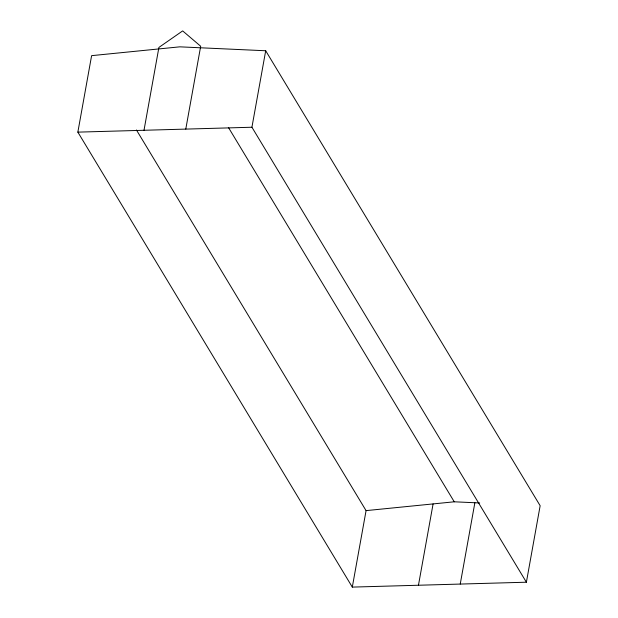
<?xml version="1.0" encoding="UTF-8"?>
<svg xmlns="http://www.w3.org/2000/svg" width="618" height="618" viewBox="0 0 618 618"><rect width="100%" height="100%" fill="white"/><g stroke="black" fill="none" stroke-linecap="round" stroke-linejoin="round"><path stroke-width="0.93" d="M77.853 132.136L91.611 55.651L179.799 46.837L265.694 50.761L540.147 505.725L526.389 582.21L352.306 587.1L77.853 132.136L251.928 127.238L526.389 582.21M144.002 130.274L158.911 47.424L182.665 30.9L200.688 46.25L185.779 129.1M251.928 127.238L265.694 50.761M352.306 587.1L366.072 510.623L136.439 129.965M418.456 585.238L433.094 503.917M460.24 584.064L474.871 502.743M366.072 510.623L454.253 501.801L479.668 502.959M228.614 127.756L454.253 501.801"/></g></svg>
